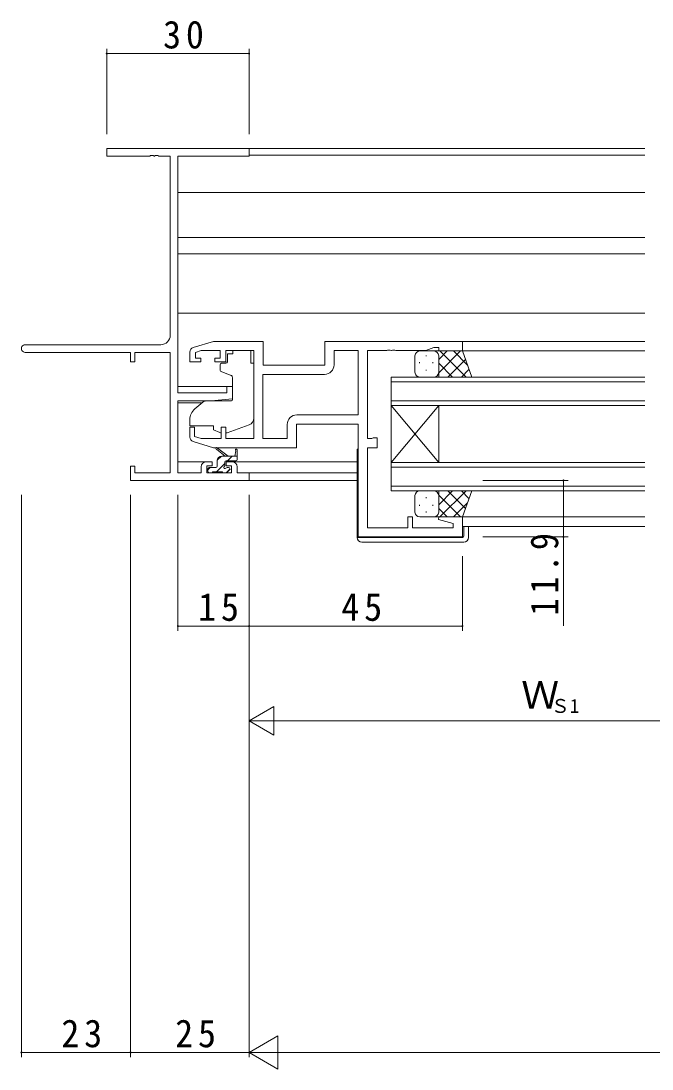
# Model space of a CAD drawing. Units: millimetres, scale not verified. Extents: x -841 to 292, y -594 to 212.
# Drawn here: x -348.6 to -215.5, y -451.1 to -230.1 of the extents above; entities that cross this region are included whole.
import ezdxf
from ezdxf.enums import TextEntityAlignment as Align

# ---------------------------------------------------------------- set-up
doc = ezdxf.new("R2010")
doc.units = ezdxf.units.MM
doc.header["$LTSCALE"] = 2
for name, color, linetype, lineweight in [('0-3_YKK_11', 7, 'Continuous', 9), ('0-4_YKK_12', 2, 'Continuous', 9), ('0-5_YKK_13', 4, 'Continuous', 9), ('0-6_YKK_D', 6, 'Continuous', 9)]:
    doc.layers.add(name, color=color, linetype=linetype, lineweight=lineweight)
doc.styles.add('ＭＳ ゴシック', font='')
doc.styles.get('ＭＳ ゴシック').set_extended_font_data('MS Gothic')

msp = doc.modelspace()

# ---------------------------------------------------------------- linework, layer by layer
at = {"layer": '0-3_YKK_11'}
for p, q in [((-330.536, -256.984), (-330.536, -258.614)), ((-319.578, -258.614), (-317.166, -258.614)), ((-317.166, -258.614), (-317.166, -296.354)), ((-315.536, -308.484), (-315.536, -258.614)), ((-319.166, -298.354), (-347.721, -298.354)), ((-312.323, -298.97), (-308.036, -297.684)), ((-308.036, -297.684), (-297.536, -297.684)), ((-297.536, -297.684), (-297.536, -302.684)), ((-284.536, -302.684), (-284.536, -297.684)), ((-284.536, -297.684), (-255.536, -297.684)), ((-255.536, -297.684), (-255.536, -299.684)), ((-347.721, -299.984), (-325.536, -299.984)), ((-324.636, -299.984), (-317.166, -299.984)), ((-317.166, -299.984), (-317.166, -325.354)), ((-313.036, -301.984), (-313.036, -299.928)), ((-310.641, -299.614), (-311.836, -299.972)), ((-311.836, -299.972), (-311.836, -301.184)), ((-306.636, -299.614), (-310.641, -299.614)), ((-306.636, -301.184), (-306.636, -299.614)), ((-299.536, -299.614), (-305.436, -299.614)), ((-305.436, -299.614), (-305.436, -301.984)), ((-299.536, -318.154), (-299.536, -299.614)), ((-282.606, -299.614), (-282.606, -302.614)), ((-277.536, -299.614), (-282.606, -299.614)), ((-277.536, -313.154), (-277.536, -299.614)), ((-271.494, -299.614), (-275.536, -299.614)), ((-275.536, -299.614), (-275.536, -318.154)), ((-271.311, -299.494), (-271.494, -299.614)), ((-270.761, -299.494), (-271.311, -299.494)), ((-270.578, -299.614), (-270.761, -299.494)), ((-270.494, -299.614), (-270.578, -299.614)), ((-270.311, -299.494), (-270.494, -299.614)), ((-269.761, -299.494), (-270.311, -299.494)), ((-269.578, -299.614), (-269.761, -299.494)), ((-263.267, -299.614), (-269.578, -299.614)), ((-261.536, -298.984), (-263.267, -299.614)), ((-260.536, -298.984), (-261.536, -298.984)), ((-260.536, -299.684), (-260.536, -298.984)), ((-255.536, -299.684), (-260.536, -299.684)), ((-310.736, -301.984), (-313.036, -301.984)), ((-311.836, -301.184), (-310.736, -301.184)), ((-310.736, -301.184), (-310.736, -301.984)), ((-307.736, -301.184), (-306.636, -301.184)), ((-307.736, -301.984), (-307.736, -301.184)), ((-305.436, -301.984), (-307.736, -301.984)), ((-297.536, -302.684), (-284.536, -302.684)), ((-284.606, -304.614), (-297.606, -304.614)), ((-297.606, -304.614), (-297.606, -318.154)), ((-297.606, -304.614), (-297.606, -318.154)), ((-305.236, -308.484), (-315.536, -308.484)), ((-315.536, -310.184), (-308.536, -310.184)), ((-315.536, -325.354), (-315.536, -310.184)), ((-308.536, -310.184), (-304.036, -309.79)), ((-290.466, -313.154), (-277.536, -313.154)), ((-313.036, -315.784), (-312.036, -315.784)), ((-313.036, -317.84), (-313.036, -315.784)), ((-312.036, -315.784), (-312.036, -317.735)), ((-306.436, -315.784), (-305.436, -315.784)), ((-306.436, -318.154), (-306.436, -315.784)), ((-305.436, -315.784), (-305.436, -318.154)), ((-277.536, -315.084), (-290.536, -315.084)), ((-290.536, -315.084), (-290.536, -320.084)), ((-277.536, -338.884), (-277.536, -315.084)), ((-312.036, -317.735), (-310.641, -318.154)), ((-310.641, -318.154), (-306.436, -318.154)), ((-305.436, -318.154), (-299.536, -318.154)), ((-275.536, -318.154), (-274.663, -318.154)), ((-274.663, -318.154), (-274.499, -318.069)), ((-274.499, -318.069), (-274.336, -317.984)), ((-274.336, -317.984), (-273.536, -317.984)), ((-273.536, -317.984), (-273.536, -320.084)), ((-308.036, -320.084), (-312.323, -318.797)), ((-290.536, -320.084), (-308.036, -320.084)), ((-273.536, -320.084), (-275.536, -320.084)), ((-275.536, -320.084), (-275.536, -336.954)), ((-324.636, -323.984), (-325.536, -323.984)), ((-325.536, -323.984), (-325.536, -326.984)), ((-324.636, -325.354), (-324.636, -323.984)), ((-309.436, -325.354), (-309.436, -323.884)), ((-304.236, -323.884), (-304.236, -325.354)), ((-325.536, -326.984), (-300.536, -326.984)), ((-317.166, -325.354), (-324.636, -325.354)), ((-304.236, -325.354), (-309.436, -325.354)), ((-267.036, -334.684), (-266.036, -334.684)), ((-267.036, -336.954), (-267.036, -334.684)), ((-266.036, -334.684), (-266.036, -336.954)), ((-260.565, -335.206), (-260.496, -334.684)), ((-257.466, -336.036), (-260.565, -335.206)), ((-260.496, -334.684), (-255.536, -334.684)), ((-255.536, -334.684), (-255.536, -338.884)), ((-275.536, -336.954), (-267.036, -336.954)), ((-266.036, -336.954), (-257.466, -336.954)), ((-257.466, -336.954), (-257.466, -336.036)), ((-255.536, -338.884), (-277.536, -338.884))]:
    msp.add_line(p, q, dxfattribs=at)
for points in [[(-315.536, -258.614), (-300.536, -258.614), (-300.536, -256.984), (-330.536, -256.984)], [(-330.536, -258.614), (-321.494, -258.614), (-321.311, -258.494), (-320.761, -258.494), (-320.578, -258.614), (-320.494, -258.614), (-320.311, -258.494), (-319.761, -258.494), (-319.578, -258.614)], [(-325.536, -299.984), (-325.536, -301.984), (-324.636, -301.984), (-324.636, -299.984)], [(-304.036, -309.79), (-304.036, -307.184), (-305.236, -307.184), (-305.236, -308.484)], [(-297.606, -318.154), (-292.466, -318.154), (-292.466, -315.154)], [(-310.636, -324.084), (-310.636, -325.354), (-315.536, -325.354)], [(-309.436, -323.884), (-308.336, -323.884), (-308.336, -323.084), (-309.636, -323.084)], [(-304.036, -323.084), (-305.336, -323.084), (-305.336, -323.884), (-304.236, -323.884)], [(-300.536, -326.984), (-300.536, -325.354), (-303.036, -325.354), (-303.036, -324.084)]]:
    msp.add_lwpolyline(points, dxfattribs=at)
for centre, radius, start, end in [((-347.721, -299.169), 0.815, 89.99998, 270), ((-319.166, -296.354), 2, 270, 359.99998), ((-312.036, -299.928), 1, 106.69925, 180.00003), ((-284.606, -302.614), 2, 270, 359.99998), ((-290.466, -315.154), 2, 90, 179.99998), ((-312.036, -317.84), 1, 179.99995, 253.30074), ((-309.636, -324.084), 1, 90, 179.99998), ((-304.036, -324.084), 1, 0, 89.99998)]:
    msp.add_arc(centre, radius, start, end, dxfattribs=at)
at = {"layer": '0-4_YKK_12'}
for p, q in [((-217.036, -256.984), (-300.836, -256.984)), ((-217.036, -258.384), (-300.536, -258.384)), ((-217.036, -266.284), (-315.536, -266.284)), ((-217.036, -275.784), (-315.536, -275.784)), ((-217.036, -279.184), (-315.536, -279.184)), ((-217.036, -291.684), (-315.536, -291.684)), ((-217.036, -297.684), (-255.836, -297.684)), ((-217.036, -299.684), (-256.036, -299.684)), ((-304.036, -307.184), (-315.536, -307.184)), ((-270.535, -305.182), (-270.535, -311.182)), ((-217.036, -305.182), (-270.535, -305.182)), ((-270.535, -306.182), (-217.036, -306.182)), ((-310.413, -310.584), (-315.536, -310.584)), ((-217.036, -310.182), (-270.535, -310.182)), ((-270.535, -323.182), (-270.535, -311.182)), ((-270.535, -311.182), (-217.036, -311.182)), ((-270.535, -311.182), (-260.535, -323.182)), ((-270.535, -323.182), (-260.535, -311.182)), ((-260.535, -323.182), (-260.535, -311.182)), ((-309.636, -323.084), (-315.536, -323.084)), ((-277.736, -323.084), (-304.036, -323.084)), ((-270.535, -323.182), (-270.535, -329.182)), ((-217.036, -323.182), (-270.535, -323.182)), ((-270.535, -324.182), (-217.036, -324.182)), ((-277.736, -325.354), (-300.836, -325.354)), ((-277.736, -326.984), (-300.836, -326.984)), ((-217.036, -328.182), (-270.535, -328.182)), ((-270.535, -329.182), (-217.036, -329.182)), ((-217.036, -334.684), (-256.036, -334.684)), ((-217.036, -336.684), (-255.536, -336.684))]:
    msp.add_line(p, q, dxfattribs=at)
at = {"layer": '0-5_YKK_13'}
for p, q in [((-305.106, -301.284), (-305.106, -300.284)), ((-303.936, -300.284), (-305.106, -300.284)), ((-303.936, -299.614), (-300.136, -299.614)), ((-303.936, -299.614), (-303.936, -300.284)), ((-300.136, -299.614), (-300.136, -300.284)), ((-300.136, -301.284), (-300.136, -300.284)), ((-264.536, -299.685), (-261.536, -299.685)), ((-255.536, -299.685), (-261.536, -299.685)), ((-260.536, -301.477), (-258.744, -299.685)), ((-260.536, -304.305), (-255.916, -299.685)), ((-260.268, -299.685), (-254.768, -305.185)), ((-257.439, -299.685), (-254.478, -302.645)), ((-253.572, -305.185), (-255.536, -299.685)), ((-306.636, -302.584), (-306.636, -303.633)), ((-305.406, -302.284), (-306.336, -302.284)), ((-305.106, -301.284), (-305.106, -301.984)), ((-300.136, -302.284), (-300.136, -301.284)), ((-300.136, -302.284), (-299.536, -302.284)), ((-299.536, -313.839), (-299.536, -302.284)), ((-265.536, -304.185), (-265.536, -300.685)), ((-264.587, -302.02), (-264.587, -302.22)), ((-263.172, -300.605), (-263.172, -300.805)), ((-261.757, -302.02), (-261.757, -302.22)), ((-260.536, -300.685), (-260.536, -304.285)), ((-260.536, -301.085), (-260.536, -305.185)), ((-260.536, -302.245), (-257.596, -305.185)), ((-258.587, -305.185), (-254.892, -301.489)), ((-306.307, -304.103), (-304.306, -304.831)), ((-263.172, -303.635), (-263.172, -303.835)), ((-255.759, -305.185), (-254.147, -303.573)), ((-304.036, -305.28), (-304.036, -309.886)), ((-261.536, -305.185), (-264.536, -305.185)), ((-261.757, -305.185), (-253.572, -305.185)), ((-260.536, -305.073), (-260.424, -305.185)), ((-310.273, -310.466), (-311.964, -311.886)), ((-304.253, -310.185), (-309.639, -310.232)), ((-313.036, -314.184), (-313.036, -315.484)), ((-313.036, -315.484), (-308.036, -315.484)), ((-308.036, -315.484), (-308.036, -315.784)), ((-308.036, -315.784), (-308.036, -316.281)), ((-305.164, -316.924), (-300.526, -315.25)), ((-306.73, -316.89), (-308.036, -316.281)), ((-305.536, -321.854), (-307.355, -320.453)), ((-304.936, -321.854), (-307.154, -320.171)), ((-277.536, -320.384), (-277.736, -320.384)), ((-277.736, -320.384), (-277.736, -338.684)), ((-306.361, -321.861), (-307.228, -322.728)), ((-306.236, -321.854), (-303.036, -321.854)), ((-304.108, -321.854), (-305.108, -322.854)), ((-303.336, -320.727), (-303.534, -321.854)), ((-303.036, -322.554), (-303.036, -320.554)), ((-308.753, -324.254), (-309.236, -324.736)), ((-309.236, -324.554), (-309.236, -325.054)), ((-307.536, -324.254), (-308.936, -324.254)), ((-305.636, -323.381), (-307.408, -325.154)), ((-307.236, -323.954), (-307.236, -322.854)), ((-305.636, -323.793), (-305.636, -323.154)), ((-304.537, -324.527), (-305.363, -325.354)), ((-305.336, -322.854), (-303.336, -322.854)), ((-304.836, -324.254), (-305.175, -324.254)), ((-305.124, -325.266), (-304.624, -324.766)), ((-308.936, -325.354), (-308.436, -325.354)), ((-308.236, -325.154), (-306.136, -325.154)), ((-305.936, -325.354), (-305.336, -325.354)), ((-261.536, -329.184), (-264.536, -329.184)), ((-261.757, -329.184), (-253.572, -329.184)), ((-260.536, -333.284), (-260.536, -329.184)), ((-260.536, -332.123), (-257.596, -329.184)), ((-260.536, -329.295), (-260.424, -329.184)), ((-260.268, -334.684), (-254.768, -329.184)), ((-258.587, -329.184), (-254.892, -332.879)), ((-255.759, -329.184), (-254.147, -330.795)), ((-253.572, -329.184), (-255.536, -334.684)), ((-265.536, -330.183), (-265.536, -333.684)), ((-263.172, -330.734), (-263.172, -330.534)), ((-260.536, -330.063), (-255.916, -334.684)), ((-260.536, -333.684), (-260.536, -330.084)), ((-264.587, -332.349), (-264.587, -332.149)), ((-263.172, -333.764), (-263.172, -333.564)), ((-261.757, -332.349), (-261.757, -332.149)), ((-260.536, -332.892), (-258.744, -334.684)), ((-257.439, -334.684), (-254.478, -331.723)), ((-264.536, -334.684), (-261.536, -334.684)), ((-255.536, -334.684), (-261.536, -334.684)), ((-255.236, -336.684), (-255.236, -338.684)), ((-254.236, -338.984), (-254.236, -336.684)), ((-277.736, -338.684), (-277.736, -338.984)), ((-277.236, -338.984), (-277.736, -338.984)), ((-255.536, -338.984), (-277.236, -338.984)), ((-276.736, -339.984), (-255.236, -339.984))]:
    msp.add_line(p, q, dxfattribs=at)
for centre, radius, start, end in [((-264.536, -300.685), 1, 89.99998, 179.99998), ((-261.536, -300.685), 1, 359.99998, 89.99998), ((-261.536, -300.685), 1, 359.99998, 89.99998), ((-306.336, -302.584), 0.3, 90, 180), ((-305.406, -301.984), 0.3, 270, 0), ((-306.136, -303.633), 0.5, 180, 250), ((-304.536, -305.28), 0.5, 0, 70), ((-264.536, -304.185), 1, 179.99998, 269.99998), ((-261.536, -304.185), 1, 269.99998, 359.99998), ((-261.536, -304.185), 1, 269.99998, 359.99998), ((-309.63, -311.232), 1, 90.5, 130), ((-304.336, -309.886), 0.3, 270.5, 0), ((-310.036, -314.184), 3, 130, 180), ((-301.036, -313.839), 1.5, 289.85326, 0), ((-306.307, -315.984), 1, 245, 262.59306), ((-305.504, -315.984), 1, 273.88683, 289.85326), ((-307.336, -320.254), 0.2, 24.41711, 264.41711), ((-303.236, -320.554), 0.2, 0, 239.99998), ((-306.236, -322.854), 1, 90, 180), ((-303.336, -322.554), 0.3, 270, 0), ((-308.936, -324.554), 0.3, 90, 180), ((-307.536, -323.954), 0.3, 270, 0), ((-305.636, -324.254), 0.25, 123.05573, 326.94426), ((-305.936, -323.793), 0.3, 303.05573, 0), ((-305.336, -323.154), 0.3, 90, 180), ((-305.175, -324.554), 0.3, 90, 146.94426), ((-304.836, -324.554), 0.3, 314.99998, 90), ((-308.936, -325.054), 0.3, 180, 270), ((-308.436, -325.154), 0.2, 270, 0), ((-305.936, -325.154), 0.2, 180, 270), ((-305.336, -325.054), 0.3, 270, 314.99998), ((-264.536, -330.184), 1, 90, 180), ((-261.536, -330.184), 1, 0, 90), ((-261.536, -330.184), 1, 0, 90), ((-264.536, -333.684), 1, 180, 270), ((-261.536, -333.684), 1, 270, 0), ((-261.536, -333.684), 1, 270, 0), ((-276.736, -338.984), 1, 180, 270), ((-255.536, -338.684), 0.3, 270, 0), ((-255.236, -338.984), 1, 270, 0)]:
    msp.add_arc(centre, radius, start, end, dxfattribs=at)
at = {"layer": '0-6_YKK_D'}
for p, q in [((-330.536, -253.984), (-330.536, -235.984)), ((-300.536, -253.984), (-300.536, -235.984)), ((-330.536, -236.984), (-300.536, -236.984)), ((-251.236, -326.984), (-233.236, -326.984)), ((-234.236, -326.984), (-234.236, -338.884)), ((-348.536, -329.984), (-348.536, -448.599)), ((-325.536, -329.984), (-325.536, -448.599)), ((-325.536, -329.984), (-325.536, -448.599)), ((-315.536, -329.984), (-315.536, -358.681)), ((-300.536, -329.984), (-300.536, -358.681)), ((-251.236, -338.884), (-233.236, -338.884)), ((-234.236, -338.884), (-234.236, -357.624)), ((-300.536, -342.984), (-300.536, -358.681)), ((-255.536, -342.984), (-255.536, -358.681)), ((-300.536, -349.984), (-300.536, -448.599)), ((-300.536, -349.984), (-300.536, -448.599)), ((-300.536, -357.681), (-315.536, -357.681)), ((-300.536, -357.681), (-255.536, -357.681)), ((-300.536, -360.681), (-300.536, -378.681)), ((-300.536, -377.681), (-295.34, -374.681)), ((-295.34, -380.681), (-295.34, -374.681)), ((-300.536, -377.681), (-290.144, -377.681)), ((-300.536, -377.681), (-295.34, -380.681)), ((-294.536, -377.681), (-181.536, -377.681)), ((-300.536, -447.599), (-294.474, -444.099)), ((-294.474, -451.099), (-294.474, -444.099)), ((-325.536, -447.599), (-348.536, -447.599)), ((-300.536, -447.599), (-325.536, -447.599)), ((-300.536, -447.599), (-294.474, -451.099)), ((-300.536, -447.599), (-288.411, -447.599)), ((179.464, -447.599), (-293.536, -447.599))]:
    msp.add_line(p, q, dxfattribs=at)
for centre, start, end in [((-330.536, -236.984), 0, 180), ((-330.536, -236.984), 180, 0), ((-300.536, -236.984), 0, 180), ((-300.536, -236.984), 180, 0), ((-234.236, -326.984), 90, 270), ((-234.236, -326.984), 270, 90), ((-234.236, -338.884), 90, 270), ((-234.236, -338.884), 270, 90), ((-315.536, -357.681), 0, 180), ((-315.536, -357.681), 180, 0), ((-300.536, -357.681), 0, 180), ((-300.536, -357.681), 0, 180), ((-300.536, -357.681), 180, 0), ((-300.536, -357.681), 180, 0), ((-255.536, -357.681), 0, 180), ((-255.536, -357.681), 180, 0), ((-348.536, -447.599), 0, 180), ((-348.536, -447.599), 180, 0), ((-325.536, -447.599), 0, 180), ((-325.536, -447.599), 0, 180), ((-325.536, -447.599), 180, 0), ((-325.536, -447.599), 180, 0)]:
    msp.add_arc(centre, 0.106, start, end, dxfattribs=at)

# ---------------------------------------------------------------- texts
at = {"layer": '0-6_YKK_D', "color": 7, "style": 'ＭＳ ゴシック'}
msp.add_text('Ｗ', height=5.865, dxfattribs=at).set_placement((-243.128, -376.881), align=Align.BOTTOM_LEFT)
at = {"layer": '0-6_YKK_D', "color": 4, "style": 'ＭＳ ゴシック'}
msp.add_text('Ｓ1', height=2.933, dxfattribs=at).set_placement((-236.891, -376.881), align=Align.BOTTOM_LEFT)
at = {"layer": '0-6_YKK_D', "color": 7, "char_height": 5.865, "attachment_point": 7, "style": 'ＭＳ ゴシック'}
for s, insert in [('\\T1.27;\\W0.95;30', (-318.667, -235.984)), ('\\T1.27;\\W0.95;15', (-311.276, -356.681)), ('\\T1.27;\\W0.95;45', (-281.069, -356.681)), ('\\T1.27;\\W0.95;23', (-340.118, -446.599)), ('\\T1.27;\\W0.95;25', (-316.118, -446.599))]:
    msp.add_mtext(s, dxfattribs=dict(at, insert=insert))
at = {"layer": '0-6_YKK_D', "color": 7, "insert": (-235.236, -355.463), "char_height": 5.865, "attachment_point": 7, "rotation": 90, "style": 'ＭＳ ゴシック'}
msp.add_mtext('\\T1.28;\\W0.9;11.9', dxfattribs=at)

doc.saveas('drawing.dxf')
